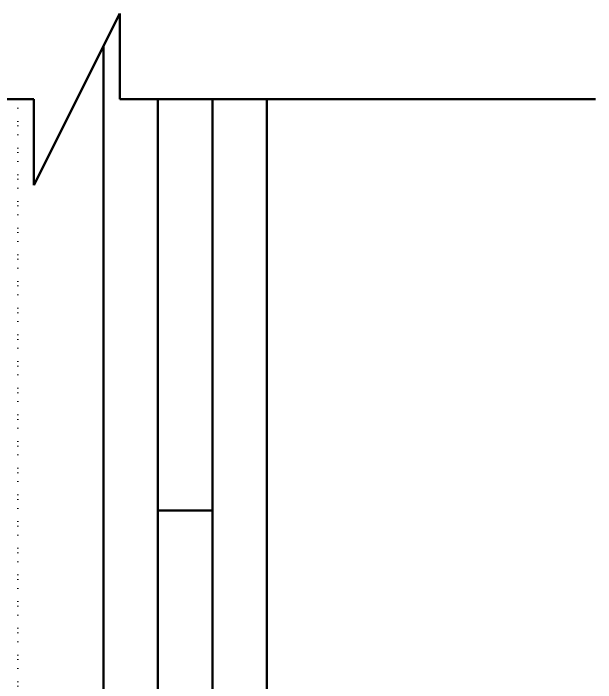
# Model space of a CAD drawing. Extents: x 936 to 24388, y 272 to 1613.
# Drawn here: x 1512 to 1851, y 1222.9 to 1612.7 of the extents above; entities that cross this region are included whole.
import ezdxf

# ---------------------------------------------------------------- set-up
doc = ezdxf.new("R2010")
doc.units = 0
doc.header["$MEASUREMENT"] = 0
doc.linetypes.add('ISOLATION', pattern=[15.24254, 0.00254, -2.54, -2.54, 0, 0, 0, -5.08, -2.54, 0, 0, 0, 0, -2.54])
for name, color, linetype, lineweight in [('CLT', 7, 'CONTINUOUS', 50), ('hachures', 7, 'CONTINUOUS', 9), ('isolant', 7, 'ISOLATION', 9)]:
    doc.layers.add(name, color=color, linetype=linetype, lineweight=lineweight)

msp = doc.modelspace()

# ---------------------------------------------------------------- linework, layer by layer
at = {"layer": 'CLT'}
for points in [[(1524.023438, 1512.704834), (1574.023438, 1612.704834)], [(1574.023438, 1562.704834), (1574.023438, 1612.704834)], [(1564.523438, 903.137207), (1564.523438, 1593.704834)], [(1347.023438, 1562.704834), (1524.023438, 1562.704834)], [(1524.023438, 1512.704834), (1524.023438, 1562.704834)], [(1574.023438, 1562.704834), (1751.023438, 1562.704834)], [(1596.193359, 1562.704834), (1596.193359, 903.137207)], [(1627.863281, 1562.704834), (1627.863281, 903.137207)], [(1659.523438, 903.137207), (1659.523438, 1562.704834)], [(1751.023438, 1562.704834), (1851.023438, 1562.704834)], [(1596.193359, 1323.137207), (1627.863281, 1323.137207)], [(1596.193359, 1323.137207), (1627.863281, 1323.137207)]]:
    msp.add_lwpolyline(points, dxfattribs=at)
at = {"layer": 'hachures'}
msp.add_lwpolyline([(1627.863281, 903.137207), (1596.193359, 903.137207), (1596.193359, 1562.704834), (1627.863281, 1562.704834)], dxfattribs=at)
at = {"layer": 'isolant'}
msp.add_lwpolyline([(1514.523438, 1562.704834), (1514.523438, 903.137207)], dxfattribs=at)

doc.saveas('drawing.dxf')
